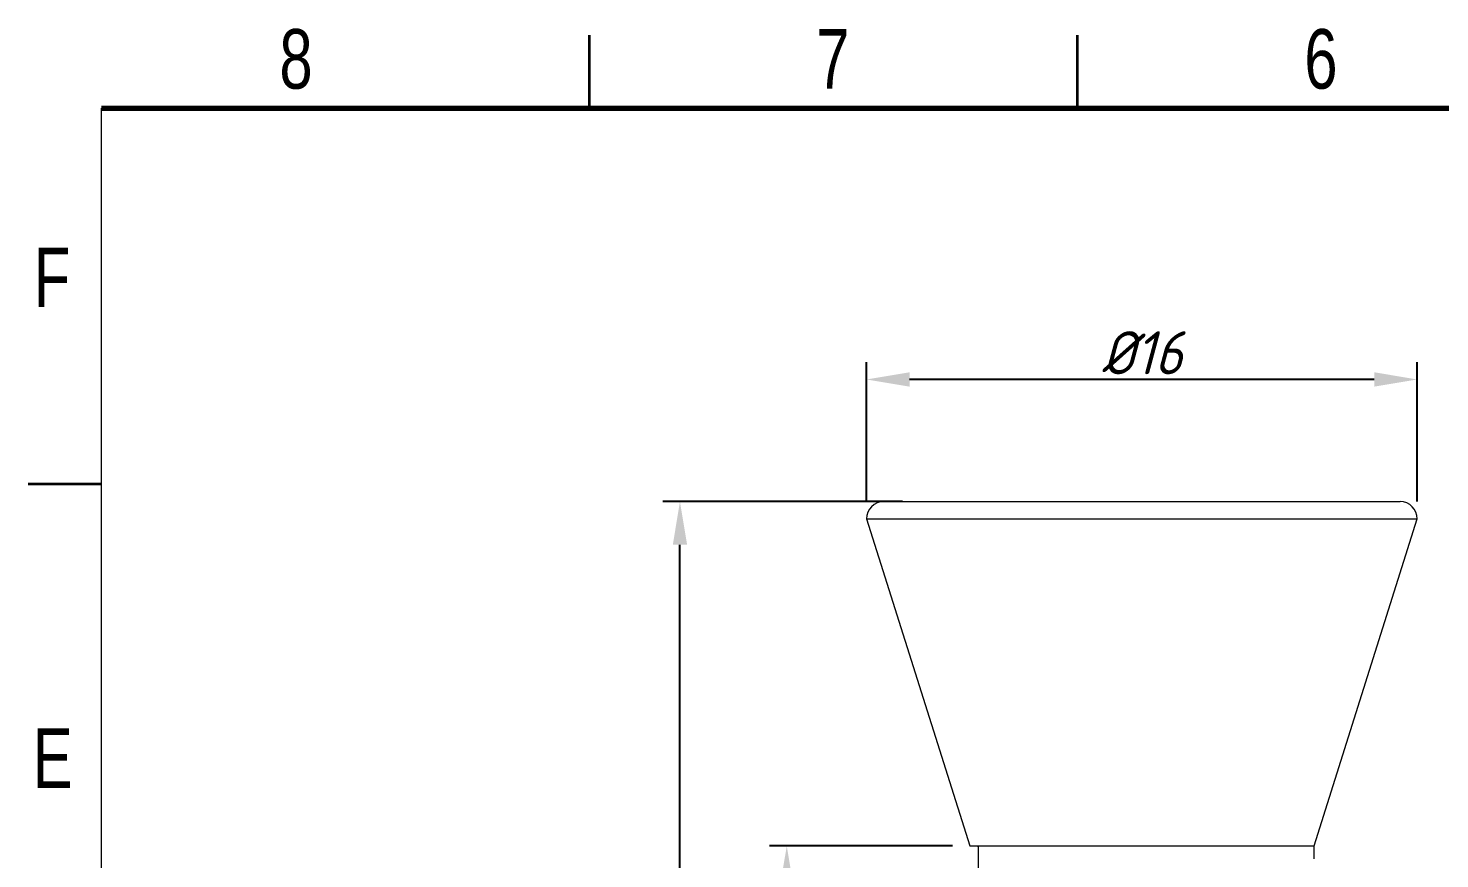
# Model space of a CAD drawing. Header units: inches. Extents: x 21 to 232, y 97 to 184.
# Drawn here: x 20.78 to 61.79, y 156.41 to 180.53 of the extents above; entities that cross this region are included whole.
import ezdxf

# ---------------------------------------------------------------- set-up
doc = ezdxf.new("R2010")
doc.units = ezdxf.units.IN
doc.header["$MEASUREMENT"] = 0
doc.styles.add('GENISO', font='geniso.shx', dxfattribs={"oblique": 15})
doc.styles.add('SLDTEXTSTYLE0', font='TXT', dxfattribs={"width": 0.75})
doc.dimstyles.new('Scale', dxfattribs={"dimscale": 0.5, "dimtxt": 2.5, "dimasz": 2.5, "dimexe": 1, "dimexo": 1, "dimgap": 0.3, "dimtad": 1, "dimdec": 0, "dimzin": 0, "dimtxsty": 'GENISO', "dimcen": 2.5, "dimclrd": 1, "dimclre": 1, "dimclrt": 256, "dimadec": 0, "dimazin": 0, "dimtfac": 1, "dimtdec": 0, "dimtmove": 0, "dimatfit": 3, "dimfxl": 1, "dimtzin": 0, "dimlwd": -1, "dimlwe": -1, "dimarcsym": 0})

# ---------------------------------------------------------------- blocks, each defined once
blk = doc.blocks.new('*D86')
at = {"color": 1, "transparency": 16777216}
for p, q in [((45.136, 166.781), (45.136, 170.83)), ((61.136, 166.781), (61.136, 170.83)), ((59.886, 170.33), (46.386, 170.33))]:
    blk.add_line(p, q, dxfattribs=at)
for points in [[(46.386, 170.539), (46.386, 170.122), (45.136, 170.33)], [(59.886, 170.539), (59.886, 170.122), (61.136, 170.33)]]:
    blk.add_solid(points, dxfattribs=at)
at = {"layer": 'Defpoints', "color": 0, "transparency": 16777216}
for p in [(45.136, 170.33), (45.136, 166.281), (61.136, 166.281)]:
    blk.add_point(p, dxfattribs=at)
at = {"transparency": 16777216, "insert": (53.136, 171.105), "char_height": 1.25, "attachment_point": 5, "style": 'GENISO'}
blk.add_mtext('%%C16', dxfattribs=at)
blk = doc.blocks.new('*D87')
at = {"color": 1, "transparency": 16777216}
for p, q in [((47.636, 156.781), (42.319, 156.781)), ((42.819, 138.031), (42.819, 155.531)), ((48.136, 136.781), (42.319, 136.781))]:
    blk.add_line(p, q, dxfattribs=at)
for points in [[(42.61, 155.531), (43.027, 155.531), (42.819, 156.781)], [(42.61, 138.031), (43.027, 138.031), (42.819, 136.781)]]:
    blk.add_solid(points, dxfattribs=at)
at = {"layer": 'Defpoints', "color": 0, "transparency": 16777216}
for p in [(42.819, 156.781), (48.136, 156.781), (48.636, 136.781)]:
    blk.add_point(p, dxfattribs=at)
at = {"transparency": 16777216, "insert": (42.044, 146.781), "char_height": 1.25, "attachment_point": 5, "rotation": 90, "style": 'GENISO'}
blk.add_mtext('23', dxfattribs=at)
blk = doc.blocks.new('*D88')
at = {"color": 1, "transparency": 16777216}
for p, q in [((46.181, 166.781), (39.216, 166.781)), ((39.716, 138.031), (39.716, 165.531)), ((48.136, 136.781), (39.216, 136.781))]:
    blk.add_line(p, q, dxfattribs=at)
for points in [[(39.508, 165.531), (39.924, 165.531), (39.716, 166.781)], [(39.508, 138.031), (39.924, 138.031), (39.716, 136.781)]]:
    blk.add_solid(points, dxfattribs=at)
at = {"layer": 'Defpoints', "color": 0, "transparency": 16777216}
for p in [(39.716, 166.781), (46.681, 166.781), (48.636, 136.781)]:
    blk.add_point(p, dxfattribs=at)
at = {"transparency": 16777216, "insert": (38.941, 151.781), "char_height": 1.25, "attachment_point": 5, "rotation": 90, "style": 'GENISO'}
blk.add_mtext('35', dxfattribs=at)

msp = doc.modelspace()

# ---------------------------------------------------------------- linework, layer by layer
at = {"color": 7, "linetype": 'Continuous', "lineweight": 35}
for p, q in [((37.087, 178.207), (37.087, 180.334)), ((51.265, 178.207), (51.265, 180.334)), ((22.909, 167.29), (20.782, 167.29))]:
    msp.add_line(p, q, dxfattribs=at)
at = {"color": 7, "linetype": 'Continuous', "lineweight": 18}
msp.add_line((22.909, 99.66), (22.909, 178.207), dxfattribs=at)
at = {"color": 7, "linetype": 'Continuous', "lineweight": 70}
msp.add_line((22.909, 178.207), (136.334, 178.207), dxfattribs=at)
at = {"lineweight": 13}
for p, q in [((45.636, 166.781), (60.636, 166.781)), ((45.136, 166.281), (48.136, 156.781)), ((45.136, 166.281), (61.136, 166.281)), ((58.136, 156.781), (61.136, 166.281)), ((48.348, 156.781), (48.381, 156.762)), ((48.381, 156.781), (48.381, 156.081)), ((58.136, 156.406), (58.136, 156.781))]:
    msp.add_line(p, q, dxfattribs=at)
for centre, start, end in [((45.636, 166.281), 90, 180), ((60.636, 166.281), 0, 90)]:
    msp.add_arc(centre, 0.5, start, end, dxfattribs=at)
for points, knots in [([(48.136, 156.781), (48.136, 156.781), (48.156, 156.781), (48.238, 156.781), (48.3, 156.781), (48.381, 156.781)], [0, 0, 0, 0, 0.5, 0.5, 1, 1, 1, 1]), ([(48.381, 156.781), (48.563, 156.781), (48.845, 156.781), (49.574, 156.781), (50.021, 156.781), (51.026, 156.781), (51.583, 156.781), (52.738, 156.781), (53.336, 156.781), (54.5, 156.781), (55.065, 156.781), (56.093, 156.781), (56.555, 156.781), (57.32, 156.781), (57.623, 156.781), (58.031, 156.781), (58.136, 156.781), (58.136, 156.781)], [0, 0, 0, 0, 0.125, 0.125, 0.25, 0.25, 0.375, 0.375, 0.5, 0.5, 0.625, 0.625, 0.75, 0.75, 0.875, 0.875, 1, 1, 1, 1])]:
    msp.add_open_spline(points, degree=3, knots=knots, dxfattribs=at)

# ---------------------------------------------------------------- texts
at = {"color": 7, "linetype": 'Continuous', "lineweight": 0, "char_height": 1.729, "attachment_point": 2, "style": 'SLDTEXTSTYLE0'}
for s, insert in [('8', (28.562, 180.508)), ('7', (44.159, 180.508)), ('6', (58.337, 180.508)), ('F', (21.473, 174.16)), ('E', (21.494, 160.194))]:
    msp.add_mtext(s, dxfattribs=dict(at, insert=insert))

# ---------------------------------------------------------------- dimensions: what is measured, and where the dimension line sits
dim = msp.add_linear_dim(base=(45.136, 170.33), p1=(61.136, 166.281), p2=(45.136, 166.281), text='%%C<>', dimstyle='Scale')
dim.commit()
dim.dimension.update_dxf_attribs({"geometry": '*D86', "text_midpoint": (53.136, 171.105)})
for base, p2, text, picture, middle in [((39.716, 166.781), (46.681, 166.781), '35', '*D88', (38.941, 151.781)), ((42.819, 156.781), (48.136, 156.781), '23', '*D87', (42.044, 146.781))]:
    dim = msp.add_linear_dim(base=base, p1=(48.636, 136.781), p2=p2, angle=90, text=text, dimstyle='Scale')
    dim.commit()
    dim.dimension.update_dxf_attribs({"geometry": picture, "text_midpoint": middle})

doc.saveas('drawing.dxf')
